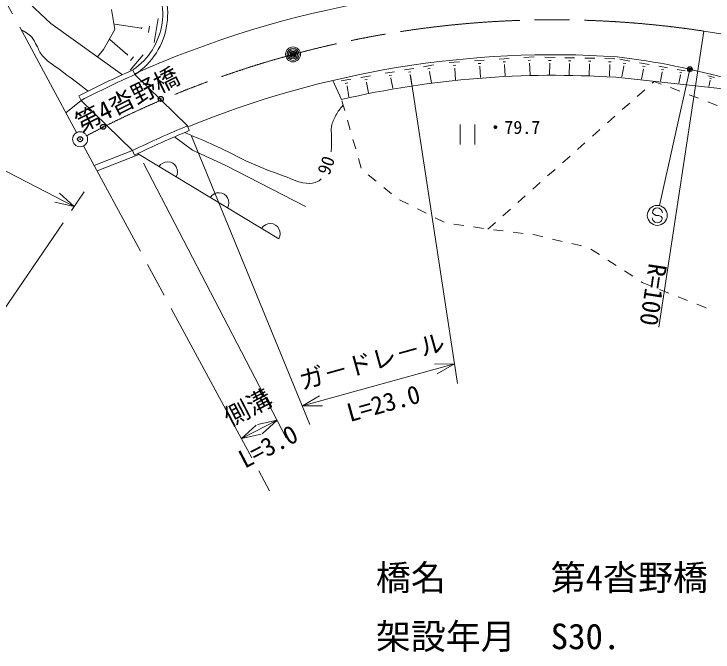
# Model space of a CAD drawing. Units: millimetres, scale not verified. Extents: x 40000 to 680000, y 20000 to 380000.
# Drawn here: x 368245 to 438240, y 245249 to 309170 of the extents above; entities that cross this region are included whole.
import ezdxf
from ezdxf.enums import TextEntityAlignment as Align

# ---------------------------------------------------------------- set-up
doc = ezdxf.new("R2010")
doc.units = ezdxf.units.MM
doc.header["$LTSCALE"] = 1000
doc.header["$PDMODE"] = 32
doc.header["$PDSIZE"] = 500
doc.linetypes.add('CHAIN', pattern=[18.5, 12, -1.5, 3.5, -1.5])
for name, color, linetype, lineweight in [('M-BGD', 7, 'Continuous', 13), ('M-BMK', 2, 'CHAIN', 13), ('M-BMK-SRVR', 3, 'Continuous', 13), ('M-STR-HTXT', 7, 'Continuous', 13), ('M-STR-STR1', 1, 'Continuous', 13), ('M-STR-STRC', 7, 'Continuous', 13)]:
    doc.layers.add(name, color=color, linetype=linetype, lineweight=lineweight)
doc.layers.add('M-OTRS', color=6, linetype='Continuous')
doc.styles.add('@ＭＳ ゴシック', font='')
doc.styles.add('ＭＳ ゴシック', font='')
doc.styles.get('@ＭＳ ゴシック').set_extended_font_data('@MS Gothic')
doc.styles.get('ＭＳ ゴシック').set_extended_font_data('MS Gothic')

msp = doc.modelspace()

# ---------------------------------------------------------------- linework, layer by layer
at = {"layer": 'M-BGD'}
for p, q in [((371927, 308224), (365216, 314535)), ((377993, 309611), (378353, 307622)), ((382667, 308728), (382293, 306307)), ((379103, 303083), (371927, 308224)), ((381028, 307742), (378353, 308155)), ((378353, 307622), (377217, 305594)), ((381039, 307817), (381016, 307666)), ((381801, 307932), (381707, 307327)), ((379612, 305086), (377831, 306608)), ((377217, 305594), (376615, 304865)), ((379652, 305133), (379571, 305038)), ((381167, 305066), (379873, 303553)), ((380228, 304887), (379904, 304508)), ((414346, 304471), (415335, 304538)), ((416829, 304639), (417827, 304706)), ((419312, 304807), (420338, 304876)), ((419718, 304525), (419974, 304542)), ((421401, 304835), (422433, 304813)), ((421781, 304517), (422039, 304512)), ((423392, 304792), (424385, 304770)), ((423757, 304486), (424006, 304481)), ((425388, 304749), (426395, 304727)), ((427398, 304705), (428419, 304683)), ((428920, 304626), (429925, 304449)), ((409258, 303890), (410243, 304062)), ((411816, 304300), (412857, 304371)), ((412227, 304014), (412488, 304032)), ((414736, 304200), (414984, 304216)), ((414849, 303909), (414911, 303913)), ((414880, 303911), (414954, 302821)), ((417224, 304365), (417473, 304382)), ((417338, 304072), (417400, 304076)), ((417369, 304074), (417443, 302971)), ((419835, 304223), (419899, 304228)), ((419867, 304226), (419945, 303061)), ((421871, 304206), (421936, 304204)), ((421903, 304205), (421879, 303078)), ((423844, 304186), (423906, 304185)), ((423875, 304185), (423851, 303088)), ((425759, 304438), (426011, 304433)), ((425847, 304134), (425910, 304133)), ((425878, 304133), (425854, 303016)), ((427774, 304390), (428030, 304385)), ((427864, 304082), (427927, 304080)), ((427895, 304081), (427871, 302944)), ((429316, 303934), (429125, 302856)), ((429243, 304258), (429495, 304214)), ((429284, 303940), (429347, 303929)), ((430893, 304278), (431832, 304112)), ((431195, 303934), (431430, 303892)), ((432801, 303940), (433676, 303786)), ((380145, 303552), (380348, 303095)), ((405425, 303225), (406361, 303387)), ((407344, 303558), (408290, 303722)), ((407748, 303336), (407985, 303377)), ((409679, 303659), (409925, 303702)), ((409823, 303379), (409884, 303390)), ((409853, 303385), (410047, 302272)), ((412346, 303709), (412411, 303713)), ((412378, 303711), (412455, 302577)), ((431263, 303631), (431088, 302643)), ((431233, 303636), (431292, 303626)), ((433146, 303338), (432987, 302437)), ((433083, 303620), (433302, 303581)), ((433119, 303343), (433173, 303333)), ((434647, 303614), (435460, 303471)), ((434909, 303316), (435112, 303280)), ((400165, 302515), (401038, 300603)), ((400990, 302455), (401987, 302628)), ((402964, 302798), (403930, 302965)), ((403377, 302571), (403618, 302613)), ((405825, 303005), (406059, 303046)), ((405961, 302739), (406020, 302749)), ((405991, 302744), (406168, 301724)), ((407886, 303067), (407945, 303078)), ((407916, 303073), (408095, 302039)), ((428509, 302823), (439959, 301579)), ((432333, 302407), (432146, 302242)), ((433034, 302141), (432333, 302407)), ((434967, 303054), (434823, 302238)), ((434942, 303059), (434993, 303050)), ((437732, 302981), (438392, 302809)), ((437959, 302498), (437806, 301913)), ((437928, 302718), (438093, 302675)), ((437938, 302504), (437980, 302493)), ((401416, 302221), (401665, 302264)), ((401561, 301938), (401624, 301949)), ((401592, 301943), (401781, 300859)), ((403518, 302297), (403578, 302307)), ((403548, 302302), (403729, 301261)), ((434904, 301432), (433969, 301787)), ((431399, 301577), (430651, 300913)), ((436774, 300722), (435839, 301077)), ((373443, 299264), (374962, 300516)), ((401357, 299493), (401081, 300454)), ((438644, 300013), (437709, 300368)), ((429904, 300249), (429156, 299584)), ((428409, 298920), (427662, 298256)), ((401909, 297571), (401633, 298532)), ((412905, 298106), (412905, 296106)), ((414405, 298106), (414405, 296106)), ((426914, 297591), (426167, 296927)), ((384303, 296857), (386107, 295528)), ((402460, 295648), (402185, 296609)), ((425419, 296263), (424672, 295598)), ((376289, 293981), (380105, 295485)), ((386107, 295528), (389443, 293979)), ((376576, 293449), (380752, 295095)), ((394758, 286654), (380616, 295177)), ((403012, 293726), (402736, 294687)), ((423924, 294934), (423177, 294270)), ((389443, 293979), (397426, 289898)), ((422429, 293605), (421682, 292941)), ((404494, 292412), (403724, 293050)), ((420935, 292277), (420187, 291612)), ((406036, 291138), (405265, 291775)), ((407741, 290114), (406849, 290566)), ((419440, 290948), (418692, 290284)), ((409525, 289210), (408633, 289662)), ((417945, 289619), (417197, 288955)), ((411309, 288306), (410417, 288758)), ((413275, 287977), (412285, 288120)), ((415254, 287691), (414265, 287834)), ((416450, 288291), (415702, 287626)), ((417238, 287434), (416245, 287558)), ((419222, 287186), (418230, 287310)), ((420423, 287036), (420214, 287062)), ((421191, 286853), (420423, 287036)), ((423137, 286391), (422164, 286622)), ((425083, 285929), (424110, 286160)), ((426858, 285067), (426019, 285612)), ((428535, 283977), (427696, 284522)), ((430212, 282887), (429373, 283432)), ((431158, 282272), (431050, 282342)), ((431968, 281950), (431158, 282272)), ((433826, 281211), (432897, 281581)), ((435685, 280473), (434756, 280842)), ((437544, 279734), (436614, 280104))]:
    msp.add_line(p, q, dxfattribs=at)
for centre, radius, start, end in [((376329, 309200), 7309, 303.35497, 40.25691), ((376329, 309200), 6809, 304.04282, 39.91482), ((422297, 208587), 103500, 86.22895, 113.93524), ((422297, 208587), 96500, 86.22895, 112.32119), ((419954, 232137), 73258, 74.03118, 83.18723), ((422297, 208587), 94440, 86.22895, 103.00915), ((383624, 293364), 1000, 328.92357, 148.92357), ((388763, 290267), 1000, 328.92357, 148.92357), ((393902, 287170), 1000, 328.92357, 148.92357)]:
    msp.add_arc(centre, radius, start, end, dxfattribs=at)
for points, knots in [([(375686, 301445), (374482, 302335), (374167, 302565), (373210, 303306), (372381, 303949), (371815, 304202), (371105, 304974), (370781, 305326), (370738, 305624), (370503, 306041), (370364, 306287), (370311, 306440), (370147, 306670), (369805, 307149), (369520, 307258), (368956, 307592)], [0, 0, 0, 0, 1, 1, 1, 2, 2, 2, 3, 3, 3, 4, 4, 4, 5, 5, 5, 5]), ([(399992, 295367), (399998, 295410), (400003, 295455), (400008, 295501), (400075, 296060), (400035, 296380), (400042, 296943), (400046, 297310), (399968, 297523), (400042, 297883), (400138, 298350), (400253, 298603), (400478, 299023), (400707, 299450), (400839, 299604), (401203, 300031)], [0, 0, 0, 0, 1, 1, 1, 2, 2, 2, 3, 3, 3, 4, 4, 4, 5, 5, 5, 5]), ([(385305, 297282), (386767, 296694), (387162, 296529), (388334, 296004), (389783, 295355), (390535, 294862), (391991, 294226), (393268, 293668), (393996, 293379), (395312, 292918), (396156, 292621), (396599, 292273), (397492, 292213), (397969, 292181), (398284, 292178), (398700, 292414), (398824, 292485), (398924, 292563), (399008, 292649)], [0, 0, 0, 0, 1, 1, 1, 2, 2, 2, 3, 3, 3, 4, 4, 4, 5, 5, 5, 6, 6, 6, 6])]:
    msp.add_open_spline(points, degree=3, knots=knots, dxfattribs=at)
for p in [(382940, 300661), (382940, 300661), (377166, 297863), (377166, 297863)]:
    msp.add_point(p, dxfattribs=at)
at = {"layer": 'M-BMK'}
for p, q in [((374510, 297283), (355894, 331837)), ((437322, 307452), (471664, 302138)), ((375222, 295962), (393839, 261408)), ((355986, 263056), (375276, 291357))]:
    msp.add_line(p, q, dxfattribs=at)
msp.add_arc((422297, 208587), 100000, 81.35873, 117.88491, dxfattribs=at)
at = {"layer": 'M-BMK-SRVR'}
for centre, radius in [((396186, 305118), 750), ((396186, 305118), 600), ((396186, 305118), 450), ((396186, 305118), 300), ((396186, 305118), 150), ((396186, 305118), 100), ((374866, 296623), 750)]:
    msp.add_circle(centre, radius, dxfattribs=at)
for p in [(396186, 305118), (374866, 296623), (374866, 296623), (374866, 296623)]:
    msp.add_point(p, dxfattribs=at)
at = {"layer": 'M-OTRS'}
for p in [(382940, 300661), (377166, 297863), (374866, 296623)]:
    msp.add_point(p, dxfattribs=at)
at = {"layer": 'M-STR-HTXT'}
for p, q in [((437322, 307452), (432815, 277792)), ((381213, 294208), (395506, 266700)), ((391027, 266627), (394583, 268474)), ((394583, 268474), (392631, 268043)), ((393108, 267124), (394583, 268474)), ((392503, 267977), (391027, 266627)), ((391027, 266627), (392980, 267058))]:
    msp.add_line(p, q, dxfattribs=at)
at = {"layer": 'M-STR-STR1'}
for p, q in [((380348, 303095), (385609, 297949)), ((374733, 300960), (374962, 300516)), ((374962, 300516), (380105, 295485)), ((385799, 297486), (385609, 297949)), ((380323, 295036), (380105, 295485))]:
    msp.add_line(p, q, dxfattribs=at)
for radius, start, end in [(103900, 113.93524, 117.2445), (103400, 113.93524, 117.2445), (96600, 112.32119, 115.89839), (96100, 112.32119, 115.89839)]:
    msp.add_arc((422297, 208587), radius, start, end, dxfattribs=at)
at = {"layer": 'M-STR-STRC'}
for p, q in [((345619, 304695), (374275, 289888)), ((435898, 303485), (432878, 289969)), ((407951, 303003), (412640, 272142)), ((386027, 296931), (397882, 268055)), ((374275, 289888), (372797, 291234)), ((372321, 290315), (374275, 289888)), ((432264, 289133), (432165, 289251)), ((432509, 288994), (432264, 289133)), ((432810, 288992), (432509, 288994)), ((433055, 288880), (432810, 288992)), ((433161, 288744), (433055, 288880)), ((397123, 269905), (412340, 274120)), ((412340, 274120), (410340, 274103)), ((410616, 273105), (412340, 274120)), ((398846, 270920), (397123, 269905)), ((397123, 269905), (399123, 269922))]:
    msp.add_line(p, q, dxfattribs=at)
for centre, radius in [((435931, 303632), 150), ((435931, 303632), 120), ((435931, 303632), 90), ((435931, 303632), 60), ((435931, 303632), 30), ((432660, 288993), 1000)]:
    msp.add_circle(centre, radius, dxfattribs=at)
for centre, start, end in [((432665, 289247), 359.55488, 179.55488), ((432661, 288747), 179.55488, 359.55488)]:
    msp.add_arc(centre, 500, start, end, dxfattribs=at)
msp.add_point((435931, 303632), dxfattribs=at)

# ---------------------------------------------------------------- texts
at = {"layer": 'M-BGD', "style": 'ＭＳ ゴシック'}
msp.add_text('第4沓野橋', height=1833, rotation=26.531, dxfattribs=at).set_placement((380231, 299308), align=Align.BOTTOM_CENTER)
msp.add_text('・79.7', height=1320, dxfattribs=at).set_placement((415548, 297811), align=Align.MIDDLE_LEFT)
msp.add_text('90', height=1320, rotation=70.087, dxfattribs=at).set_placement((399500, 294008), align=Align.MIDDLE_CENTER)
at = {"layer": 'M-STR-HTXT', "style": 'ＭＳ ゴシック'}
msp.add_text('R=100', height=1833, rotation=261.359, dxfattribs=at).set_placement((431282, 284347), align=Align.BOTTOM_LEFT)
msp.add_text('側溝', height=1833, rotation=27.455, dxfattribs=at).set_placement((392344, 268438), align=Align.BOTTOM_CENTER)
at = {"layer": 'M-STR-HTXT', "style": '@ＭＳ ゴシック'}
msp.add_text('L=3.0', height=1833, rotation=27.455, dxfattribs=at).set_placement((393266, 266663), align=Align.TOP_CENTER)
at = {"layer": 'M-STR-HTXT', "style": 'ＭＳ ゴシック'}
for s, p in [('橋名\u3000\u3000\u3000第4沓野橋', (404484, 250654)), ('架設年月\u3000S30.', (404484, 244763))]:
    msp.add_text(s, height=2566, dxfattribs=at).set_placement(p, align=Align.BOTTOM_LEFT)
at = {"layer": 'M-STR-STRC', "style": 'ＭＳ ゴシック'}
msp.add_text('ガ－ドレ－ル', height=1833, rotation=15.48, dxfattribs=at).set_placement((404464, 272976), align=Align.BOTTOM_CENTER)
at = {"layer": 'M-STR-STRC', "style": '@ＭＳ ゴシック'}
msp.add_text('L=23.0', height=1833, rotation=15.481, dxfattribs=at).set_placement((404998, 271049), align=Align.TOP_CENTER)

doc.saveas('drawing.dxf')
